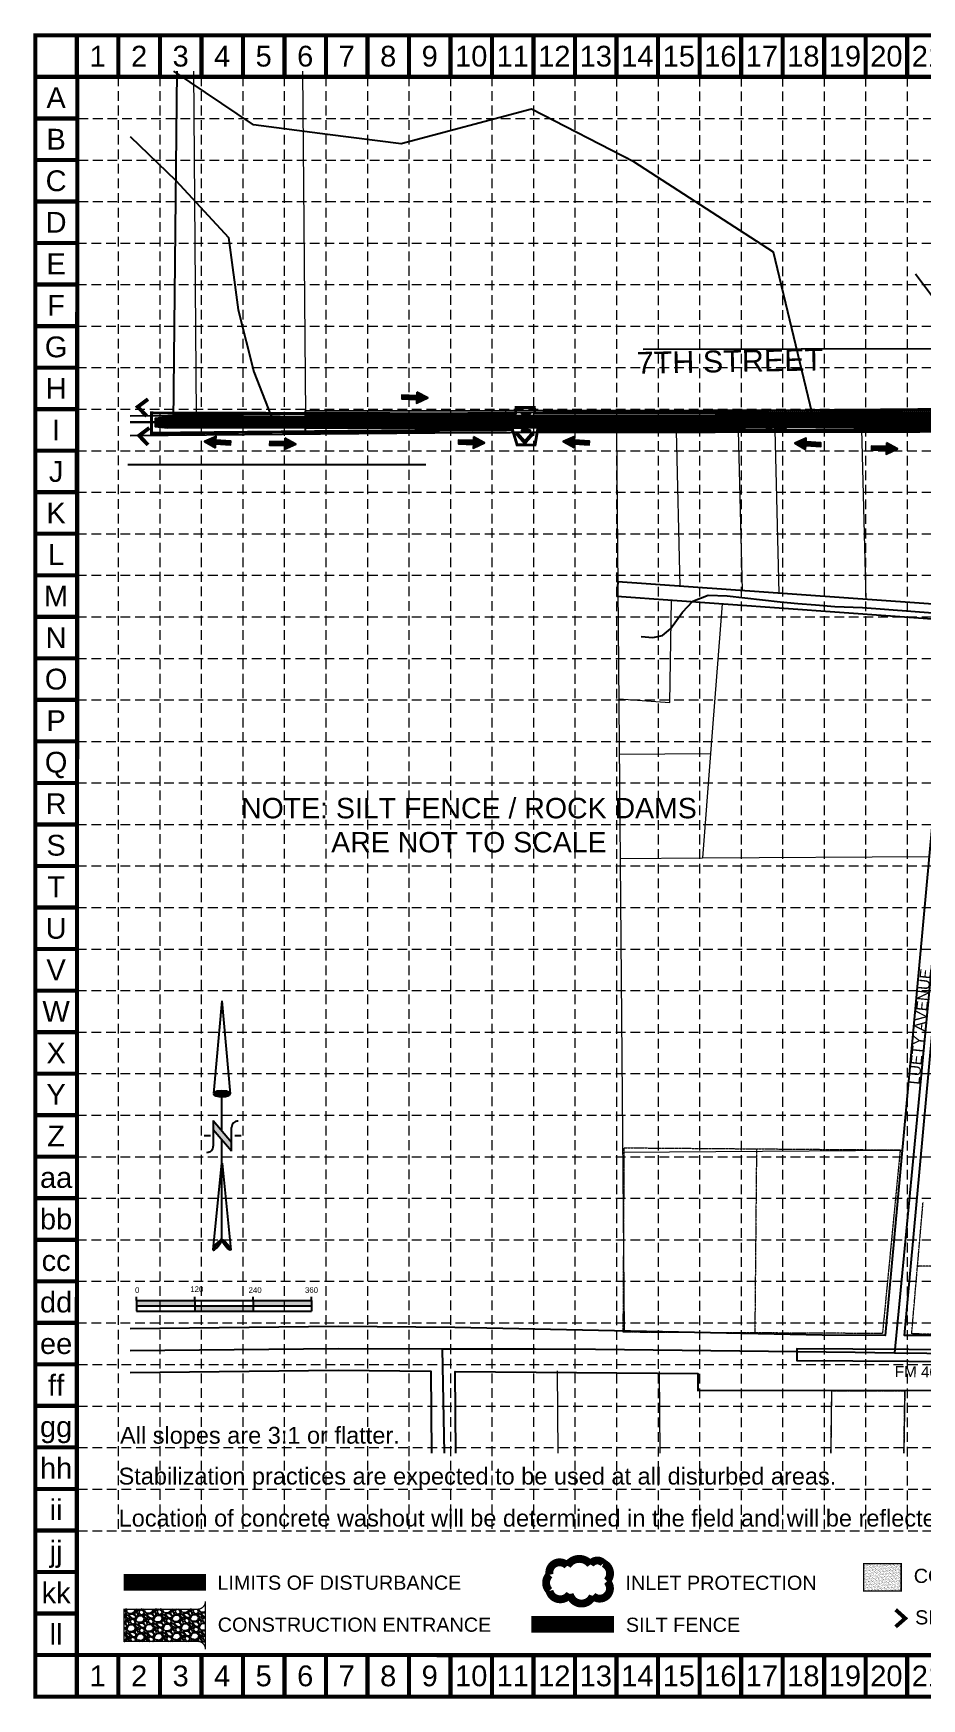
# Model space of a CAD drawing. Extents: x 332488 to 337969, y 579146 to 583084.
# Drawn here: x 332488 to 334318, y 579146 to 582574 of the extents above; entities that cross this region are included whole.
import ezdxf
from ezdxf.enums import TextEntityAlignment as Align

# ---------------------------------------------------------------- set-up
doc = ezdxf.new("R2010")
doc.units = 0
doc.header["$MEASUREMENT"] = 0
for name, pattern in [('CENTER2', [1.125, 0.75, -0.125, 0.125, -0.125]), ('DASHED', [0.75, 0.5, -0.25]), ('HIDDEN', [0.375, 0.25, -0.125]), ('PHANTOM', [2.5, 1.25, -0.25, 0.25, -0.25, 0.25, -0.25])]:
    doc.linetypes.add(name, pattern=pattern)
doc.layers.get('0').update_dxf_attribs({"color": 6})
for name, color, linetype in [('ARROWS', 252, 'Continuous'), ('BASE', 7, 'Continuous'), ('DRAINAGE AREA', 4, 'Continuous'), ('E-PVMT-FM407', 7, 'Continuous'), ('E-WATER', 2, 'DASHED'), ('GRID', 254, 'HIDDEN'), ('LEGEND', 7, 'Continuous'), ('LIMITS OF DISTURBANCE', 1, 'PHANTOM'), ('NARROW', 7, 'Continuous'), ('P-CULVERT', 2, 'Continuous'), ('P-DRIVEWAY TRANSITION', 2, 'Continuous'), ('P-DRIVEWAY TRANSITION-H', 6, 'Continuous'), ('P-PVMT', 2, 'Continuous'), ('P-PVMT-H-7th', 6, 'Continuous'), ('parcel', 8, 'Continuous'), ('ROADS', 5, 'Continuous'), ('row', 1, 'Continuous'), ('SILT FENCE', 200, 'Continuous'), ('STREETNAME', 2, 'Continuous'), ('subdiv', 6, 'PHANTOM')]:
    doc.layers.add(name, color=color, linetype=linetype)
doc.layers.add('QUANTITIES', color=4, linetype='Continuous', plot=False)
doc.styles.add("L200'", font='ARIAL.TTF', dxfattribs={"height": 0.001969})
doc.styles.get("Standard").update_dxf_attribs({"font": 'ARIAL.TTF'})

# ---------------------------------------------------------------- blocks, each defined once
blk = doc.blocks.new('North Arrow')
at = {"layer": 'NARROW'}
for p, q in [((32.43, 3.06), (32.43, 4.63)), ((0, 0), (22.36, 2)), ((0, 0), (22.33, -2.02)), ((28.77, -2.09), (34.02, 2.32)), ((36.18, 2.33), (30.46, 2.33)), ((36.16, 2.32), (31.04, -2.09)), ((39.1, 0.01), (59.96, 2.11)), ((31.2, -0.05), (21.66, -0.05)), ((21.66, -0.05), (21.66, -0.05)), ((28.77, -2.09), (34.95, -2.09)), ((32.43, -4.26), (32.43, -2.8)), ((57.45, -0.05), (33.41, -0.05)), ((59.83, -2.14), (39.04, -0.01)), ((57.69, -0.03), (57.77, -0.01)), ((57.77, -0.05), (57.69, -0.03))]:
    blk.add_line(p, q, dxfattribs=at)
blk.add_lwpolyline([(22.36, -2.03), (22.59, -1.93, 0.091577), (22.87, -1.44, 0.048306), (23.03, -0.75), (23.07, -0.01), (23.01, 0.82, 0.048306), (22.87, 1.42, 0.091577), (22.59, 1.91), (22.36, 2.01), (22.14, 1.91, 0.091577), (21.86, 1.42, 0.048306), (21.72, 0.82), (21.66, -0.01), (21.72, -0.83, 0.048306), (21.86, -1.44, 0.091577), (22.14, -1.93)], format="xyb", close=True, dxfattribs=at)
for points in [[(57.46, -0.03), (57.44, 0.08, -0.066818), (57.67, 0.47, -0.03073), (58.01, 0.84), (58.52, 1.29), (59.07, 1.7, -0.03073), (59.5, 1.95, -0.066818), (59.93, 2.1), (60.04, 2.06)], [(60.04, 2.06), (60.05, 1.95, -0.066818), (59.82, 1.56, -0.03073), (59.43, 1.14), (58.97, 0.74), (58.42, 0.33, -0.03073), (57.99, 0.08, -0.036692), (57.76, -0.02)], [(57.46, -0.04), (57.44, -0.15, 0.066818), (57.67, -0.54, 0.03073), (58.01, -0.9), (58.52, -1.36), (59.07, -1.77, 0.03073), (59.5, -2.02, 0.066818), (59.93, -2.17), (60.04, -2.13)], [(60.04, -2.13), (60.05, -2.01, 0.066818), (59.82, -1.63, 0.03073), (59.43, -1.2), (58.97, -0.8), (58.42, -0.4, 0.03073), (57.99, -0.15, 0.036692), (57.76, -0.05)]]:
    blk.add_lwpolyline(points, format="xyb", dxfattribs=at)
for centre, start, end in [((30.46, 3.86), 178.8769, 270), ((34.95, -3.62), 358.8769, 90)]:
    blk.add_arc(centre, 1.53, start, end, dxfattribs=at)
for points in [[(23.03, -0.76), (21.67, -0.05), (23.07, -0.05), (21.72, 0.82)], [(23.07, -0.05), (21.72, 0.82), (23.02, 0.75), (21.85, 1.42)], [(23.02, 0.75), (21.85, 1.42), (22.87, 1.44), (22.14, 1.91)], [(22.87, 1.44), (22.14, 1.91), (22.59, 1.91), (22.36, 2)], [(31.05, -2.09), (36.15, 2.36), (28.75, -2.06), (34.01, 2.36)], [(57.44, 0.08), (57.7, -0.01), (57.5, 0.21), (57.77, -0.01)], [(57.45, -0.04), (57.69, -0.02), (57.44, 0.08), (57.7, -0.01)], [(57.5, 0.21), (57.77, -0.01), (57.6, 0.39), (57.94, 0.06)], [(57.6, 0.39), (57.94, 0.06), (57.68, 0.5), (58.07, 0.13)], [(57.68, 0.5), (58.07, 0.13), (57.84, 0.66), (58.29, 0.26)], [(57.84, 0.66), (58.29, 0.26), (58.03, 0.86), (58.52, 0.41)], [(58.03, 0.86), (58.52, 0.41), (58.26, 1.07), (58.73, 0.57)], [(58.26, 1.07), (58.73, 0.57), (58.52, 1.3), (59.05, 0.81)], [(58.52, 1.3), (59.05, 0.81), (58.7, 1.42), (59.26, 0.99)], [(59.26, 1), (58.69, 1.42), (59.45, 1.15), (59, 1.65)], [(59.45, 1.15), (59, 1.65), (59.62, 1.34), (59.28, 1.82)], [(59.62, 1.34), (59.28, 1.82), (59.81, 1.55), (59.49, 1.95)], [(59.81, 1.55), (59.49, 1.95), (59.93, 1.73), (59.69, 2.04)], [(59.93, 1.73), (59.69, 2.04), (60.05, 1.94), (59.93, 2.1)], [(60.05, 1.94), (59.93, 2.1), (60.04, 2.06)], [(22.87, -1.44), (21.72, -0.87), (23.03, -0.76), (21.67, -0.05)], [(22.58, -1.93), (21.86, -1.45), (22.87, -1.44), (21.72, -0.87)], [(22.36, -2.01), (22.14, -1.93), (22.58, -1.93), (21.86, -1.45)], [(57.44, -0.14), (57.69, -0.02), (57.45, -0.04), (57.69, -0.02)], [(57.46, -0.19), (57.7, -0.03), (57.44, -0.14), (57.69, -0.02)], [(57.53, -0.33), (57.76, -0.05), (57.46, -0.19), (57.7, -0.03)], [(57.63, -0.48), (57.9, -0.1), (57.53, -0.33), (57.76, -0.05)], [(57.78, -0.66), (58.09, -0.2), (57.63, -0.48), (57.9, -0.1)], [(57.97, -0.87), (58.34, -0.35), (57.78, -0.66), (58.09, -0.2)], [(58.24, -1.11), (58.61, -0.54), (57.97, -0.87), (58.34, -0.35)], [(58.61, -1.43), (58.93, -0.77), (58.24, -1.11), (58.61, -0.54)], [(58.91, -1.64), (59.2, -1), (58.61, -1.43), (58.93, -0.77)], [(59.12, -1.79), (59.57, -1.36), (58.92, -1.65), (59.2, -1.01)], [(59.35, -1.93), (59.81, -1.62), (59.12, -1.79), (59.57, -1.36)], [(59.54, -1.32), (59.41, -1.18), (59.21, -1.01)], [(59.58, -2.05), (59.93, -1.79), (59.35, -1.93), (59.81, -1.62)], [(59.78, -2.13), (60.05, -2.01), (59.58, -2.05), (59.93, -1.79)], [(59.92, -2.17), (60.04, -2.13), (59.78, -2.13), (60.05, -2.01)]]:
    blk.add_solid(points, dxfattribs=at)
blk = doc.blocks.new('arrow')
blk.add_lwpolyline([(-67, -25.4), (-59.3, -25.4), (-59.6, -56.1), (-51.9, -56.2), (-51.6, -25.5), (-44, -25.5), (-55.3, -2.4), (-67, -25.4)], close=True)
at = {"color": 254}
for points in [[(-44, -25.5), (-67, -25.4), (-55.3, -2.4), (-67, -25.4)], [(-59.6, -56.1), (-51.9, -56.2), (-59.3, -25.4), (-51.6, -25.5)]]:
    blk.add_solid(points, dxfattribs=at)
blk = doc.blocks.new('A$C796B4345')
at = {"layer": 'SILT FENCE', "color": 200, "linetype": 'DASHED', "ltscale": 80, "const_width": 8, "flags": 128}
blk.add_lwpolyline([(38.2, 22.7), (20.7, 2.7), (3, 22.3)], dxfattribs=at)

msp = doc.modelspace()

# ---------------------------------------------------------------- hatches: boundary and pattern name
h = msp.add_hatch(color=7)
h.paths.add_polyline_path([(332821.1, 579954.4), (332821.1, 579965.3), (332701.1, 579965.3), (332701.1, 579954.4)])
h.paths.add_polyline_path([(332821.1, 579954.4), (332821.1, 579943.6), (332941.1, 579943.6), (332941.1, 579954.4)])
h.paths.add_polyline_path([(332941.1, 579965.3), (332941.1, 579954.4), (333061.1, 579954.4), (333061.1, 579965.3)])
at = {"layer": 'BASE'}
h = msp.add_hatch(dxfattribs=at)
h.set_pattern_fill('AR-SAND', color=30, scale=2.255011, style=0)
h.set_pattern_definition([(37.5, (336106.8003, 579197.9524), (-0.142051, 4.3450087), [0, -3.4276166, 0, -3.8335186, 0, -3.664393]), (7.5, (336106.8, 579197.9524), (3.990866, 6.36397), [0, -1.849109, 0, -3.089365, 0, -1.183881]), (327.5, (336104.0266, 579197.9524), (7.022424, 0.012761), [0, -1.1275055, 0, -4.05902, 0, -5.299276]), (317.5, (336104.0266, 579197.9524), (6.778848, 1.979168), [0, -0.563753, 0, -2.660913, 0, -3.044265])])
h.paths.add_polyline_path([(334275.8, 579367.1), (334275.8, 579423.5), (334198.6, 579423.5), (334198.6, 579367.1)])
at = {"layer": 'LEGEND'}
h = msp.add_hatch(dxfattribs=at)
h.set_pattern_fill('GRAVEL', color=4, scale=26.338951, angle=-43.9343, style=0)
h.set_pattern_definition([(184.078545, (295859.913, 563331.036), (-316.21447318, -24.51023784), [3.543537, -350.810803]), (141.0354448, (295856.3785, 563330.784), (245.886334455, -200.330386248), [6.080821, -602.001084]), (88.576145, (295851.6505, 563334.6079), (-11.34697668, -391.39221044), [4.287665, -424.479374]), (223.339445, (295839.6844, 563336.9931), (384.463967517, 361.07801401), [5.537448, -548.20728]), (248.899445, (295835.657, 563333.1927), (124.459397562, 318.98586631), [5.429906, -537.561471]), (313.339445, (295833.7022, 563328.1268), (-361.07801401, 384.463967517), [5.537448, -548.20728]), (353.7599448, (295837.5026, 563324.0995), (-429.327455086, 47.896598336), [7.322992, -724.975643]), (28.3210448, (295844.7822, 563323.3035), (534.819639608, 289.364023067), [6.913659, -684.45243]), (77.495345, (295850.8684, 563326.5834), (85.83131078, 392.777907445), [5.556202, -550.064571]), (131.302145, (295852.0714, 563332.0078), (190.36936829, -219.9905144), [6.343262, -310.819716]), (178.4631448, (295847.88465, 563336.7731), (-428.634668046, 10.654108855), [8.203214, -812.118747]), (94.879845, (295858.2796, 563318.7114), (-23.1246495, 241.72956954), [2.799857, -277.18701]), (127.534945, (295858.0414, 563321.5011), (210.029474086, -275.508054175), [5.32671, -527.345593]), (181.065745, (295854.796, 563325.725), (-18.274826, -18.967644), [3.72488, -33.524006]), (159.264345, (295855.6614, 563329.2805), (131.387848, -53.43879435), [2.005922, -198.585548]), (247.867145, (295853.7854, 563329.9907), (35.8568289, 75.1777369), [2.836784, -139.002812]), (347.029545, (295852.7166, 563327.363), (93.4525612, -16.88910117), [4.607446, -148.973711]), (117.630845, (295857.2065, 563326.329), (19.660493, -55.5172554), [3.33164, -79.959444]), (332.455245, (295842.7842, 563340.59), (244.50074627, -125.84546505), [4.667262, -462.060131]), (26.411945, (295846.9224, 563338.4317), (-276.89351994, -135.54486298), [3.915575, -387.641085]), (249.264345, (295860.8615, 563330.1223), (53.43879435, 131.387848), [4.011817, -196.579653]), (299.676245, (295859.441, 563326.3703), (-134.85209276, 239.65101518), [4.667262, -462.060131]), (295.509745, (295831.4538, 563328.83), (-58.28865707, 129.3093333), [4.5008, -220.539301]), (250.840845, (295833.3921, 563324.7681), (106.18504171, 300.01803773), [3.771158, -373.345224]), (22.867145, (295842.7763, 563310.972), (129.30939575, 58.2885196), [4.011817, -196.579653]), (333.419745, (295846.4729, 563312.5309), (-319.678508964, 161.70224997), [4.415225, -437.106056]), (25.509745, (295833.4822, 563319.9266), (-129.3093333, -58.28865707), [2.2504, -222.789701]), (57.375645, (295841.6383, 563312.0684), (54.13170085, 94.1453421), [1.343023, -132.959787]), (122.029545, (295842.3623, 563313.1995), (38.6281392, -73.7920709), [5.429906, -103.168353]), (142.074745, (295839.4825, 563317.8029), (207.951180613, -163.78057055), [5.032057, -498.172887]), (259.755845, (295851.072, 563325.656), (17.5819688, 56.2101116), [3.798656, -91.167774]), (309.2229448, (295850.3963, 563321.9177), (285.900044104, -348.607355566), [6.63199, -656.565855]), (17.011145, (295854.59, 563316.78), (-203.79429863, -59.6741913), [2.711753, -268.464339]), (46.065745, (295857.183, 563317.573), (-0.692818, 37.242458), [1.580337, -24.758614]), (76.322145, (295839.6514, 563318.7374), (-52.0533307, -205.87269759), [3.659112, -362.253286]), (4.078545, (295840.5167, 563322.2928), (316.21447318, 24.51023784), [7.087074, -347.267266]), (316.065745, (295847.586, 563322.797), (37.242458, 0.692818), [6.848127, -19.490824]), (281.370545, (295852.5174, 563318.0454), (-61.752371626, 315.5217228), [4.164557, -412.290814]), (210.120345, (295853.3385, 563313.9625), (-92.06691797, -57.59573556), [3.835004, -187.915455]), (163.7117448, (295850.0213, 563312.0381), (-543.13337922, 157.544979145), [6.244043, -618.16132]), (131.4918448, (295844.0279, 563313.7893), (-228.304576765, 256.540209296), [6.605783, -653.971758])])
edge = h.paths.add_edge_path()
edge.add_line((332842.9, 579247.3), (332842.9, 579346))
edge.add_arc((332826.4, 579346), 16.5, -89.9609, 0, ccw=False)
edge.add_line((332826.4, 579329.6), (332675.5, 579329.6))
edge.add_line((332675.5, 579329.6), (332675.5, 579263.7))
edge.add_line((332675.5, 579263.7), (332826.4, 579263.7))
edge.add_arc((332826.4, 579247.3), 16.5, 0, 90.0391, ccw=False)
at = {"layer": 'P-DRIVEWAY TRANSITION-H'}
h = msp.add_hatch(dxfattribs=at)
h.set_pattern_fill('NET', color=253, scale=15, angle=45, style=0)
h.paths.add_polyline_path([(332783.1, 581783.9), (332785.1, 581786), (332806, 581786), (332808, 581784)])
h.paths.add_polyline_path([(332836.7, 581784), (332838.7, 581786), (332865.1, 581786.1), (332866.9, 581784.3)])
h.paths.add_polyline_path([(332887.6, 581784.1), (332889.6, 581786.1), (332913.4, 581786.2), (332915.4, 581784.2)])
h = msp.add_hatch(dxfattribs=at)
h.set_pattern_fill('NET', color=253, scale=15, angle=45, style=0)
h.set_pattern_definition([(45.09307, (333744.6353, 581923.8885), (-1.327977, 1.32367), []), (135.09307, (333744.6353, 581923.8885), (-1.32367, -1.327977), [])])
h.paths.add_polyline_path([(333792.1, 581763.6), (333794.1, 581761.6), (333805.6, 581761.6), (333807.6, 581763.6)])
h.paths.add_polyline_path([(333922.5, 581763.8), (333924.5, 581761.8), (333936.2, 581761.8), (333938.2, 581763.8)])
h.paths.add_polyline_path([(334013.6, 581763.9), (334015.6, 581762), (334039.6, 581762), (334041.6, 581764)])
h.paths.add_polyline_path([(334091.5, 581786.1), (334093.5, 581788.1), (334108.8, 581788.1), (334110.8, 581786.1)])
h.paths.add_polyline_path([(334208.7, 581764.3), (334210.7, 581762.3), (334251.3, 581762.3), (334253.3, 581764.3)])
h.paths.add_polyline_path([(334278.7, 581786.4), (334280.7, 581788.4), (334296.7, 581788.4), (334298.7, 581786.4)])
h.paths.add_polyline_path([(334701.4, 581765.1), (334703.4, 581763.1), (334720.2, 581763.1), (334722.2, 581765.1)])
h = msp.add_hatch(dxfattribs=at)
h.set_pattern_fill('NET', color=253, scale=15, angle=45, style=0)
h.paths.add_polyline_path([(333995.5, 581763.9), (333997.5, 581761.9), (334009.2, 581761.9), (334011.2, 581763.9)])
at = {"layer": 'P-PVMT-H-7th'}
h = msp.add_hatch(dxfattribs=at)
h.set_pattern_fill('ANSI31', color=253, scale=20, style=0)
edge = h.paths.add_edge_path()
edge.add_line((335825.9, 581825.7), (335834.5, 581805.5))
edge.add_arc((336066.3, 581264), 589, 83.8628, 113.1695, ccw=False)
edge.add_line((336129.2, 581849.6), (336610.6, 581796))
edge.add_line((336610.6, 581796), (337388.9, 581716))
edge.add_arc((337385.3, 581681.2), 35, -7.6244, 84.1281, ccw=False)
edge.add_line((337420, 581676.5), (337421, 581676.4))
edge.add_line((337421, 581676.4), (337433.2, 581767.6))
edge.add_line((337433.2, 581767.6), (337432.2, 581767.7))
edge.add_arc((337397.5, 581772.4), 35, 264.1281, 352.3756, ccw=False)
edge.add_line((337393.9, 581737.6), (336612.9, 581817.9))
edge.add_line((336612.9, 581817.9), (336131.6, 581871.5))
edge.add_arc((336066.3, 581264), 611, 83.8589, 113.1695)
edge = h.paths.add_edge_path()
edge.add_line((334950.5, 581734.4), (334951.9, 581756.4))
edge.add_arc((335064.2, 583550.5), 1797.6, 264.1889, 266.4182, ccw=False)
edge.add_arc((334909.7, 582096.8), 335.8, 255.934, 265.29, ccw=False)
edge.add_line((334828.1, 581771), (334779.5, 581782.2))
edge.add_arc((334736.6, 581596.1), 191, 77.025, 90.0931)
edge.add_line((334736.3, 581787.1), (332764.6, 581783.9))
edge.add_line((332764.6, 581783.9), (332764.6, 581761.9))
edge.add_line((332764.6, 581761.9), (334736.4, 581765.1))
edge.add_arc((334736.6, 581596.1), 169, 77.025, 90.0931, ccw=False)
edge.add_line((334774.6, 581760.8), (334823, 581749.6))
edge.add_arc((334920.5, 582162.1), 423.8, 256.7003, 264.5041)
edge.add_arc((335064.2, 583550.5), 1819.6, 264.1889, 266.4182)
h = msp.add_hatch(dxfattribs=at)
h.set_pattern_fill('ANSI31', color=9, scale=20, style=0)
h.paths.add_polyline_path([(332764.6, 581783.9), (332739.6, 581781.4), (332739.6, 581764.4), (332764.6, 581761.9)])

# ---------------------------------------------------------------- linework, layer by layer
at = {"color": 7}
for p, q in [((332701.1, 579965.3), (332701.1, 579972.5)), ((332701.1, 579965.3), (332821.1, 579965.3)), ((332701.1, 579965.3), (332701.1, 579943.6)), ((332701.1, 579954.4), (333061.1, 579954.4)), ((332701.1, 579943.6), (332821.1, 579943.6)), ((332821.1, 579965.3), (332821.1, 579972.5)), ((332821.1, 579965.3), (333061.1, 579965.3)), ((332821.1, 579965.3), (332821.1, 579943.6)), ((332821.1, 579943.6), (333061.1, 579943.6)), ((332941.1, 579965.3), (332941.1, 579972.5)), ((332941.1, 579965.3), (332941.1, 579943.6)), ((333061.1, 579965.3), (333061.1, 579972.5)), ((333061.1, 579965.3), (333061.1, 579943.6))]:
    msp.add_line(p, q, dxfattribs=at)
at = {"layer": 'BASE', "const_width": 8.55}
for points in [[(332492.7, 579149.8), (337964.7, 579149.8), (337964.7, 582569.8), (332492.7, 582569.8)], [(332578, 579235.3), (337879.4, 579235.1), (337879.3, 582484.3), (332579.1, 582484.4)]]:
    msp.add_lwpolyline(points, close=True, dxfattribs=at)
for points in [[(332578.2, 582484.3), (332578.2, 582569.8)], [(332663.7, 582484.3), (332663.7, 582569.8)], [(332749.2, 582484.3), (332749.2, 582569.8)], [(332834.7, 582484.3), (332834.7, 582569.8)], [(332920.2, 582484.3), (332920.2, 582569.8)], [(333005.7, 582484.3), (333005.7, 582569.8)], [(333091.2, 582484.3), (333091.2, 582569.8)], [(333176.7, 582484.3), (333176.7, 582569.8)], [(333262.2, 582484.3), (333262.2, 582569.8)], [(333347.7, 582484.3), (333347.7, 582569.8)], [(333433.2, 582484.3), (333433.2, 582569.8)], [(333518.7, 582484.3), (333518.7, 582569.8)], [(333604.2, 582484.3), (333604.2, 582569.8)], [(333689.7, 582484.3), (333689.7, 582569.8)], [(333775.2, 582484.3), (333775.2, 582569.8)], [(333860.7, 582484.3), (333860.7, 582569.8)], [(333946.2, 582484.3), (333946.2, 582569.8)], [(334031.7, 582484.3), (334031.7, 582569.8)], [(334117.2, 582484.3), (334117.2, 582569.8)], [(334202.7, 582484.3), (334202.7, 582569.8)], [(334288.2, 582484.3), (334288.2, 582569.8)], [(332578.2, 582484.3), (332492.7, 582484.3)], [(332578.2, 582398.8), (332492.7, 582398.8)], [(332578.2, 582313.3), (332492.7, 582313.3)], [(332578.2, 582227.8), (332492.7, 582227.8)], [(332578.2, 582142.3), (332492.7, 582142.3)], [(332578.2, 582056.8), (332492.7, 582056.8)], [(332578.2, 581971.3), (332492.7, 581971.3)], [(332578.2, 581885.8), (332492.7, 581885.8)], [(332578.2, 581800.3), (332492.7, 581800.3)], [(332578.2, 581714.8), (332492.7, 581714.8)], [(332578.2, 581629.3), (332578.2, 581714.8)], [(332578.2, 581629.3), (332492.7, 581629.3)], [(332578.2, 581543.8), (332492.7, 581543.8)], [(332578.2, 581458.3), (332492.7, 581458.3)], [(332578.2, 581372.8), (332492.7, 581372.8)], [(332578.2, 581287.3), (332492.7, 581287.3)], [(332578.2, 581201.8), (332492.7, 581201.8)], [(332578.2, 581116.3), (332492.7, 581116.3)], [(332578.2, 581030.8), (332492.7, 581030.8)], [(332578.2, 580945.3), (332492.7, 580945.3)], [(332578.2, 580859.8), (332492.7, 580859.8)], [(332578.2, 580774.3), (332492.7, 580774.3)], [(332578.2, 580688.8), (332492.7, 580688.8)], [(332578.2, 580603.3), (332492.7, 580603.3)], [(332578.2, 580517.8), (332492.7, 580517.8)], [(332578.2, 580432.3), (332492.7, 580432.3)], [(332578.2, 580346.8), (332492.7, 580346.8)], [(332578.2, 580261.3), (332492.7, 580261.3)], [(332578.2, 580175.8), (332492.7, 580175.8)], [(332578.2, 580090.3), (332492.7, 580090.3)], [(332578.2, 580004.8), (332492.7, 580004.8)], [(332578.2, 579919.3), (332492.7, 579919.3)], [(332578.2, 579833.8), (332492.7, 579833.8)], [(332578.2, 579748.3), (332492.7, 579748.3)], [(332578.2, 579662.8), (332492.7, 579662.8)], [(332578.2, 579577.3), (332492.7, 579577.3)], [(332578.2, 579491.8), (332492.7, 579491.8)], [(332578.2, 579406.3), (332492.7, 579406.3)], [(332578.2, 579320.8), (332492.7, 579320.8)], [(332578.2, 579235.3), (332492.7, 579235.3)], [(332578.2, 579149.8), (332578.2, 579235.3)], [(332663.7, 579149.8), (332663.7, 579235.3)], [(332749.2, 579149.8), (332749.2, 579235.3)], [(332834.7, 579149.8), (332834.7, 579235.3)], [(332920.2, 579149.8), (332920.2, 579235.3)], [(333005.7, 579149.8), (333005.7, 579235.3)], [(333091.2, 579149.8), (333091.2, 579235.3)], [(333176.7, 579149.8), (333176.7, 579235.3)], [(333262.2, 579149.8), (333262.2, 579235.3)], [(333347.7, 579149.8), (333347.7, 579235.3)], [(333433.2, 579149.8), (333433.2, 579235.3)], [(333518.7, 579149.8), (333518.7, 579235.3)], [(333604.2, 579149.8), (333604.2, 579235.3)], [(333689.7, 579149.8), (333689.7, 579235.3)], [(333775.2, 579149.8), (333775.2, 579235.3)], [(333860.7, 579149.8), (333860.7, 579235.3)], [(333946.2, 579149.8), (333946.2, 579235.3)], [(334031.7, 579149.8), (334031.7, 579235.3)], [(334117.2, 579149.8), (334117.2, 579235.3)], [(334202.7, 579149.8), (334202.7, 579235.3)], [(334288.2, 579149.8), (334288.2, 579235.3)]]:
    msp.add_lwpolyline(points, dxfattribs=at)
at = {"layer": 'BASE', "color": 30, "const_width": 2.82}
msp.add_lwpolyline([(334198.6, 579367.1), (334275.8, 579367.1), (334275.8, 579423.5), (334198.6, 579423.5)], close=True, dxfattribs=at)
at = {"layer": 'DEFPOINTS', "color": 4}
msp.add_line((333744.6, 581923.9), (335209.8, 581926.3), dxfattribs=at)
at = {"layer": 'DRAINAGE AREA', "flags": 128}
msp.add_lwpolyline([(332688, 582361.7), (332781.8, 582271.3), (332890.6, 582153.5), (332910.7, 582004.9), (332942.7, 581876.9), (332983.1, 581773.3), (334096.6, 581775.1), (334013.2, 582123.8), (333725.5, 582309.8), (333514.3, 582417.8), (333246.4, 582346.5), (333094.5, 582365.8), (332942.1, 582385.3), (332777.9, 582496.1)], dxfattribs=at)
at = {"layer": 'E-PVMT-FM407', "flags": 128}
msp.add_lwpolyline([(335446.2, 579857.4), (334061.3, 579865.8), (334061.2, 579841.8), (335446.1, 579833.4)], close=True, dxfattribs=at)
at = {"layer": 'E-WATER', "color": 120, "ltscale": 0.5}
msp.add_line((333697.9, 581794.1), (334426.1, 581797.1), dxfattribs=at)
at = {"layer": 'GRID', "color": 252, "linetype": 'HIDDEN', "lineweight": 0, "ltscale": 80}
for p, q in [((332663.4, 582485.1), (332663.4, 579491.4)), ((332748.9, 582485.1), (332748.9, 579491.4)), ((332834.4, 582485.1), (332834.4, 579491.4)), ((332919.9, 582485.1), (332919.9, 579491.4)), ((333005.4, 582485.1), (333005.4, 579491.4)), ((333090.9, 582485.1), (333090.9, 579491.4)), ((333176.4, 582485.1), (333176.4, 579491.4)), ((333261.9, 582485.1), (333261.9, 579491.4)), ((333347.4, 582485.1), (333347.4, 579491.4)), ((333432.9, 582485.1), (333432.9, 579491.4)), ((333518.4, 582485.1), (333518.4, 579491.4)), ((333603.9, 582485.1), (333603.9, 579491.4)), ((333689.7, 582484.3), (333689.7, 579491.4)), ((333775.2, 582484.3), (333775.2, 579491.4)), ((333860.7, 582484.3), (333860.7, 579491.4)), ((333946.2, 582484.3), (333946.2, 579491.4)), ((334031.7, 582484.3), (334031.7, 579491.4)), ((334117.2, 582484.3), (334117.2, 579491.4)), ((334202.7, 582484.3), (334202.7, 579491.4)), ((334288.2, 582484.3), (334288.2, 579491.4)), ((332581.3, 582398.5), (337882.3, 582398.5)), ((332581.3, 582313), (337882.3, 582313)), ((332581.3, 582227.5), (337882.3, 582227.5)), ((332578.2, 582142.3), (337879.2, 582142.3)), ((332578.2, 582056.8), (337879.2, 582056.8)), ((332578.2, 581971.3), (337879.2, 581971.3)), ((332578.2, 581885.8), (337879.2, 581885.8)), ((332578.2, 581800.3), (337879.2, 581800.3)), ((332578.2, 581714.8), (337879.2, 581714.8)), ((332578.2, 581629.3), (337879.2, 581629.3)), ((332578.2, 581543.8), (337879.2, 581543.8)), ((332578.2, 581458.3), (337879.2, 581458.3)), ((332578.2, 581372.8), (337879.2, 581372.8)), ((332578.2, 581287.3), (337879.2, 581287.3)), ((332578.2, 581201.8), (337879.2, 581201.8)), ((332578.2, 581116.3), (337879.2, 581116.3)), ((332578.2, 581030.8), (337879.2, 581030.8)), ((332578.2, 580945.3), (337879.2, 580945.3)), ((332578.2, 580859.8), (337879.2, 580859.8)), ((332578.2, 580774.3), (337879.2, 580774.3)), ((332578.2, 580688.8), (337879.2, 580688.8)), ((332578.2, 580603.3), (337879.2, 580603.3)), ((332578.2, 580517.8), (337879.2, 580517.8)), ((332578.2, 580432.3), (337879.2, 580432.3)), ((332578.2, 580346.8), (337879.2, 580346.8)), ((332578.2, 580261.3), (337879.2, 580261.3)), ((332578.2, 580175.8), (337879.2, 580175.8)), ((332578.2, 580090.3), (337879.2, 580090.3)), ((332578.2, 580004.8), (337879.2, 580004.8)), ((332578.2, 579919.3), (337879.2, 579919.3)), ((332580.1, 579833.4), (337881.1, 579833.4)), ((332580.1, 579747.9), (337881.1, 579747.9)), ((332580.1, 579662.4), (337881.1, 579662.4)), ((332580.1, 579576.9), (337881.1, 579576.9)), ((332580.1, 579491.4), (337881.1, 579491.4))]:
    msp.add_line(p, q, dxfattribs=at)
at = {"layer": 'LEGEND', "color": 170, "ltscale": 100, "const_width": 16.2}
msp.add_lwpolyline([(333588.3, 579419.2, 0.520567), (333588.3, 579419.2, 0.765195), (333551.6, 579400.7, 0.417879), (333551.4, 579367.5, 0.6649), (333593.3, 579361.1, 0.744833), (333640.6, 579357.1, 0.975642), (333670, 579387.5, 0.520567), (333662.7, 579424.2, 0.520567), (333635.8, 579421.7, 0.540264), (333588.3, 579419.2)], format="xyb", close=True, dxfattribs=at)
at = {"layer": 'LEGEND', "color": 1, "linetype": 'HIDDEN', "ltscale": 180, "const_width": 33.9}
msp.add_lwpolyline([(332674.3, 579385), (332844.2, 579385)], dxfattribs=at)
at = {"layer": 'LEGEND', "color": 4, "const_width": 2.63}
msp.add_lwpolyline([(332842.9, 579247.3), (332842.9, 579346, -0.414014), (332826.4, 579329.6), (332675.5, 579329.6), (332675.5, 579263.7), (332826.4, 579263.7, -0.414413)], format="xyb", close=True, dxfattribs=at)
at = {"layer": 'LEGEND', "color": 200, "const_width": 33.9}
msp.add_lwpolyline([(333514.4, 579298.5), (333684.3, 579298.5)], dxfattribs=at)
at = {"layer": 'LIMITS OF DISTURBANCE', "color": 1, "linetype": 'DASHED', "ltscale": 80, "const_width": 6, "flags": 128}
msp.add_lwpolyline([(332731.8, 581792.6), (332731.8, 581750.7), (333475.3, 581758.1), (333484.9, 581726.7), (333521.8, 581726.5), (333527, 581757.3), (334420.6, 581756.4), (334734.8, 581759.8), (334776.3, 581755.1), (334789.2, 581749.3), (334789.9, 581738.6), (334765.7, 581504.8), (334748.7, 581349.7), (334739.2, 581344.7), (334730.4, 581331.1), (334729.2, 581299.3), (334737, 581294.3), (334739.6, 581281.3), (334592, 579887.4), (334580.5, 579874.7), (334551.6, 579866), (334552.8, 579854.5), (334667.3, 579852.9), (334667.3, 579865.2), (334651.9, 579870.7), (334634.8, 579879), (334629.3, 579894.5), (334629.3, 579913.1), (334672.5, 580272.4), (334686.3, 580278.8), (334689.3, 580305.9), (334673.5, 580320.2), (334703.6, 580605.5), (334722.3, 580616.4), (334725.3, 580646.9), (334712, 580659.8), (334780.5, 581291.7), (334792.9, 581297.9), (334796.8, 581327.7), (334783.6, 581339.8), (334825.6, 581733), (334830.6, 581738.7), (334837.9, 581739.9), (334882.5, 581733.4), (334924, 581729.5), (334955.8, 581726.8), (334957.4, 581761), (334922.8, 581763.7), (334865.2, 581769.8), (334809, 581781.8), (334748.7, 581792.9), (334716.4, 581792.9), (333521.2, 581792.3), (333520.3, 581803.8), (333482.8, 581803.5), (333481.3, 581790.4), (332737.8, 581792.4)], close=True, dxfattribs=at)
at = {"layer": 'P-CULVERT', "color": 5}
for p, q in [((333499.6, 581791.1), (333499.7, 581757.1)), ((333501.1, 581791.1), (333501.2, 581757.1)), ((333502.3, 581791.1), (333502.4, 581757.1)), ((333503.8, 581791.1), (333503.9, 581757.1)), ((333505, 581791.1), (333505.1, 581757.1)), ((333506.5, 581791.1), (333506.6, 581757.1)), ((333506.5, 581791.1), (333506.6, 581757.1)), ((333506.5, 581791.1), (333506.6, 581757.1))]:
    msp.add_line(p, q, dxfattribs=at)
at = {"layer": 'P-CULVERT', "color": 0, "flags": 128}
for points in [[(334305.6, 582079.1), (334381.7, 581977.2), (334456, 581978.9), (334530.3, 582070.5), (334504.3, 582115.4), (334450.8, 582125.7)], [(332683.1, 581686.1), (333296.9, 581686.1)]]:
    msp.add_lwpolyline(points, dxfattribs=at)
at = {"layer": 'P-CULVERT', "color": 5, "flags": 128}
for points in [[(333512.1, 581792.1), (333494.1, 581792.1), (333494.1, 581791.1), (333512.1, 581791.1)], [(333512.1, 581757.1), (333494.1, 581757.1), (333494.1, 581756.1), (333512.1, 581756.1)]]:
    msp.add_lwpolyline(points, close=True, dxfattribs=at)
at = {"layer": 'P-DRIVEWAY TRANSITION', "color": 7, "flags": 128}
for points in [[(332783.1, 581783.9), (332785.1, 581786), (332806, 581786), (332808, 581784)], [(332836.7, 581784), (332838.7, 581786), (332865.1, 581786.1), (332866.9, 581784.3)], [(332887.6, 581784.1), (332889.6, 581786.1), (332913.4, 581786.2), (332915.4, 581784.2)], [(333792.1, 581763.6), (333794.1, 581761.6), (333805.6, 581761.6), (333807.6, 581763.6)], [(333922.5, 581763.8), (333924.5, 581761.8), (333936.2, 581761.8), (333938.2, 581763.8)], [(333995.5, 581763.9), (333997.5, 581761.9), (334009.2, 581761.9), (334011.2, 581763.9)], [(334013.6, 581763.9), (334015.6, 581762), (334039.6, 581762), (334041.6, 581764)], [(334091.5, 581786.1), (334093.5, 581788.1), (334108.8, 581788.1), (334110.8, 581786.1)], [(334208.7, 581764.3), (334210.7, 581762.3), (334251.3, 581762.3), (334253.3, 581764.3)], [(334278.7, 581786.4), (334280.7, 581788.4), (334296.7, 581788.4), (334298.7, 581786.4)]]:
    msp.add_lwpolyline(points, close=True, dxfattribs=at)
at = {"layer": 'P-PVMT', "color": 7, "linetype": 'CENTER2', "flags": 128}
msp.add_lwpolyline([(337447.1, 581721), (336611.7, 581807), (336130.4, 581860.5, 0.140125), (335805.4, 581804.3), (335750.5, 581777.8, -0.116053), (335560.5, 581735.6), (335041.7, 581742, -0.022255), (334881, 581751.2, -0.038248), (334825.6, 581760.3), (334777.1, 581771.5, 0.057082), (334736.3, 581776.1), (332688, 581772.8)], format="xyb", dxfattribs=at)
at = {"layer": 'P-PVMT', "color": 7, "flags": 128}
msp.add_lwpolyline([(332764.6, 581783.9), (332739.6, 581781.4), (332739.6, 581764.4), (332764.6, 581761.9)], close=True, dxfattribs=at)
msp.add_lwpolyline([(334951.9, 581756.4, -0.009728), (334882.2, 581762.1, -0.040846), (334828.1, 581771), (334779.5, 581782.2, 0.057082), (334736.3, 581787.1), (332764.6, 581783.9), (332764.6, 581761.9), (334736.4, 581765.1, -0.057082), (334774.6, 581760.8), (334823, 581749.6, 0.034064), (334879.9, 581740.2, 0.009728), (334950.5, 581734.4)], format="xyb", close=True, dxfattribs=at)
at = {"layer": 'parcel', "lineweight": 0}
for p, q in [((332818.1, 582496.1), (332823.8, 581787.3)), ((333043.1, 582496.1), (333048.8, 581789.3)), ((333940.4, 581757.1), (333948.6, 581426.8)), ((334015.4, 581757.8), (334023.7, 581421.5)), ((334194.1, 581759.3), (334202.8, 581408.7)), ((333689.7, 581754.9), (333705.5, 579902.7)), ((333812.4, 581756), (333820.3, 581435.9)), ((333799.7, 581196.7), (333802.6, 581407.1)), ((333907.1, 581399.6), (333883.3, 581091.4)), ((333694.4, 581204.2), (333799.7, 581196.7)), ((333695.3, 581090.2), (333883.3, 581091.4)), ((333883.3, 581091.4), (333866.8, 580876.4)), ((333697.2, 580875.3), (333866.8, 580876.4)), ((333866.8, 580876.4), (334333.1, 580879.4)), ((333702.4, 580270.8), (334277.6, 580274.6)), ((333567.4, 579820.3), (333568.7, 579650.7)), ((333777.3, 579819.3), (333778.6, 579650.7)), ((334131.5, 579650.7), (334133.3, 579779.5)), ((334283.3, 579780), (334281.5, 579650.7))]:
    msp.add_line(p, q, dxfattribs=at)
at = {"layer": 'QUANTITIES', "flags": 128}
msp.add_lwpolyline([(334473.2, 581763.2), (334736.4, 581763.6, -0.057082), (334774.2, 581759.3), (334822.7, 581748.2, 0.034059), (334879.8, 581738.7, 0.009727), (334950.4, 581732.9), (334952, 581757.9, -0.00973), (334882.3, 581763.6, -0.040868), (334828.5, 581772.5), (334779.9, 581783.7, 0.057082), (334736.3, 581788.6), (333048.7, 581785.9), (333048.8, 581760.9), (334408.4, 581763.1)], format="xyb", close=True, dxfattribs=at)
at = {"layer": 'ROADS', "color": 7}
for p, q in [((332784.2, 582496.1), (332776.5, 581775.1)), ((332688, 581774.3), (332776.5, 581775.1)), ((332776.5, 581775.1), (332786.3, 581775.1)), ((332786.3, 581775.1), (333042.9, 581777.2)), ((333042.9, 581777.2), (333052.5, 581777.1)), ((333052.5, 581777.1), (333878.1, 581784.6)), ((333878.1, 581784.6), (333937.1, 581784.4)), ((333937.1, 581784.4), (334004.2, 581784.9)), ((334004.2, 581784.9), (334446.4, 581783.6)), ((333846.9, 581405), (333878.3, 581417.2)), ((333878.3, 581417.2), (333917.5, 581416.2)), ((333917.5, 581416.2), (334026.5, 581403.4)), ((333801.1, 581347.8), (333825.7, 581382.2)), ((333825.7, 581382.2), (333846.9, 581405)), ((334026.5, 581403.4), (334063.2, 581399.9)), ((334063.2, 581399.9), (334099.3, 581397.3)), ((334099.3, 581397.3), (334139.1, 581393.8)), ((334139.1, 581393.8), (334196.3, 581391.9)), ((334196.3, 581391.9), (334407.4, 581376.1)), ((333784.2, 581334), (333801.1, 581347.8)), ((334407.4, 581376.1), (334261.9, 579857.8)), ((333740.4, 581332.6), (333764.1, 581330)), ((333764.1, 581330), (333784.2, 581334)), ((332688, 579862.2), (333116.6, 579866.6)), ((333116.6, 579866.6), (333330.8, 579865.6)), ((333330.8, 579865.6), (333522.6, 579865.5)), ((333330.8, 579865.6), (333334.9, 579650.7)), ((333522.6, 579865.5), (333646, 579864.9)), ((333646, 579864.9), (334180.9, 579859)), ((334180.9, 579859), (334261.9, 579857.8)), ((334261.9, 579857.8), (334602.3, 579852.9))]:
    msp.add_line(p, q, dxfattribs=at)
at = {"layer": 'row', "color": 253, "flags": 128}
for points in [[(336043.5, 582496.1), (336041.4, 581886.7, 0.109736), (335790, 581819.6), (335725.3, 581786, -0.12826), (335577.7, 581752.3), (335065, 581768.1, -0.016883), (335058.3, 581768.6), (334707.4, 581803.2, 0.026774), (334696.7, 581803.7), (332688, 581786.1)], [(333358.7, 579650.7), (333357.4, 579819.4), (333857.4, 579814.8), (333857.4, 579779.8), (335332.4, 579781.9), (335332.4, 579811.9), (335594.5, 579811.5, -0.027818), (335956.4, 579790.9), (337189.2, 579651.4), (337189.4, 579650.7)]]:
    msp.add_lwpolyline(points, format="xyb", dxfattribs=at)
for points in [[(334949.3, 581714.7), (334775.2, 581716.9), (334778.6, 581748.2), (334772, 581749.8, 0.057082), (334736.4, 581753.8), (333048.8, 581751.1), (333048.7, 581796.7), (334702, 581799.4), (334779.2, 581784.4), (334953.1, 581776.6)], [(334779.9, 581755.8), (334593.1, 579892.9), (334282.8, 579893.4), (334454.3, 581761.5), (334454.3, 581761.5), (334697, 581763.7, -0.026774), (334703.4, 581763.4)]]:
    msp.add_lwpolyline(points, format="xyb", close=True, dxfattribs=at)
for points in [[(332688, 581746.1), (334414.1, 581761.2), (334380.6, 581396.1), (333692.3, 581445), (333690.2, 581415.1), (334377.8, 581366.2), (334242.6, 579893.4), (334113.2, 579893.6), (333356.7, 579909.4), (333116.5, 579911.6), (332688, 579907.2)], [(332688, 579817.2), (333116.6, 579821.6), (333307.4, 579819.8), (333308.7, 579650.7)]]:
    msp.add_lwpolyline(points, dxfattribs=at)
at = {"layer": 'SILT FENCE', "color": 200, "linetype": 'DASHED', "ltscale": 80, "const_width": 8, "flags": 128}
for points in [[(333518.3, 581751.9), (333500.7, 581731.9), (333483.1, 581751.5)], [(334264.5, 579328.7), (334284.3, 579310.9), (334264.4, 579293.5)]]:
    msp.add_lwpolyline(points, dxfattribs=at)
at = {"layer": 'subdiv', "color": 253, "lineweight": 0}
for p, q in [((333703.4, 579899.9), (333705.6, 580279.6)), ((333705.6, 580279.6), (333977.9, 580277.5)), ((333977.9, 580277.5), (333974.4, 579898.6)), ((333977.9, 580277.5), (334273.8, 580275.2)), ((334273.8, 580275.2), (334237.3, 579897.3)), ((334309.5, 580036), (334321, 580168)), ((334297.5, 579896.5), (334309.5, 580036)), ((334309.5, 580036), (334311.6, 580036)), ((334451.9, 580034), (334309.5, 580036)), ((333974.4, 579898.6), (333703.4, 579899.9)), ((334237.3, 579897.3), (333974.4, 579898.6)), ((334437.6, 579894.7), (334297.5, 579896.5)), ((334131.2, 579650.7), (334133, 579779)), ((334133, 579779), (334282.8, 579779)), ((334282.8, 579779), (334280.8, 579650.7))]:
    msp.add_line(p, q, dxfattribs=at)

# ---------------------------------------------------------------- block references
at = {"layer": 'ARROWS', "color": 200, "linetype": 'DASHED', "ltscale": 80}
for p, rotation in [((333302.1, 581768), 268.6480149338042), ((332841.6, 581789.2), 86.96391009582557), ((333030.2, 581673.1), 268.6480149338042), ((333419, 581675.6), 268.6480149338042), ((333580.5, 581789.3), 86.96391009582821), ((334057.3, 581785.8), 86.96391009582821), ((334269.5, 581663.2), 268.6480149338042)]:
    msp.add_blockref('arrow', p, dxfattribs=dict(at, rotation=rotation))
at = {"layer": 'BASE', "xscale": 8.550000000046566, "yscale": 8.550000000046566, "zscale": 8.550000000013824, "rotation": 270}
msp.add_blockref('North Arrow', (332877, 580582.1), dxfattribs=at)
at = {"layer": 'SILT FENCE', "color": 200, "linetype": 'DASHED', "ltscale": 80, "rotation": 264.952095377389}
for p in [(332702.8, 581825.9), (332705.5, 581766.7)]:
    msp.add_blockref('A$C796B4345', p, dxfattribs=at)

# ---------------------------------------------------------------- texts
at = {"color": 7}
for s, height, p in [('0', 11.5, (332698, 579981)), ('120', 11.52, (332811.7, 579982.8)), ('240', 11.52, (332931.8, 579981)), ('360', 11.52, (333048, 579981))]:
    msp.add_text(s, height=height, dxfattribs=at).set_placement(p)
at = {"layer": 'BASE'}
for s, height, p in [('1', 42.8, (332620.9, 582527)), ('2', 42.8, (332706.4, 582527)), ('3', 42.8, (332791.9, 582527)), ('4', 42.8, (332877.4, 582527)), ('5', 42.8, (332962.9, 582527)), ('6', 42.8, (333048.4, 582527)), ('7', 42.8, (333133.9, 582527)), ('8', 42.8, (333219.4, 582527)), ('9', 42.8, (333304.9, 582527)), ('10', 42.75, (333390.4, 582527)), ('11', 42.75, (333475.9, 582527)), ('12', 42.75, (333561.4, 582527)), ('13', 42.75, (333646.9, 582527)), ('14', 42.75, (333732.4, 582527)), ('15', 42.75, (333817.9, 582527)), ('16', 42.75, (333903.4, 582527)), ('17', 42.75, (333988.9, 582527)), ('18', 42.75, (334074.4, 582527)), ('19', 42.75, (334159.9, 582527)), ('20', 42.75, (334245.4, 582527)), ('21', 42.75, (334330.9, 582527)), ('A', 42.8, (332535.4, 582441.5)), ('B', 42.8, (332535.4, 582356)), ('C', 42.8, (332535.4, 582270.5)), ('D', 42.8, (332535.4, 582185)), ('E', 42.8, (332535.4, 582099.5)), ('F', 42.8, (332535.4, 582014)), ('G', 42.8, (332535.4, 581928.5)), ('H', 42.8, (332535.4, 581843)), ('I', 42.8, (332535.4, 581757.5)), ('J', 42.8, (332535.4, 581672)), ('K', 42.8, (332535.4, 581586.5)), ('L', 42.8, (332535.4, 581501)), ('M', 42.8, (332535.4, 581415.5)), ('N', 42.8, (332535.4, 581330)), ('O', 42.8, (332535.4, 581244.5)), ('P', 42.8, (332535.4, 581159)), ('Q', 42.8, (332535.4, 581073.5)), ('R', 42.8, (332535.4, 580988)), ('S', 42.8, (332535.4, 580902.5)), ('T', 42.8, (332535.4, 580817)), ('U', 42.8, (332535.4, 580731.5)), ('V', 42.8, (332535.4, 580646)), ('W', 42.8, (332535.4, 580560.5)), ('X', 42.8, (332535.4, 580475)), ('Y', 42.8, (332535.4, 580389.5)), ('Z', 42.8, (332535.4, 580304)), ('aa', 42.75, (332535.4, 580218.5)), ('bb', 42.75, (332535.4, 580133)), ('cc', 42.75, (332535.4, 580047.5)), ('dd', 42.75, (332535.4, 579962)), ('ee', 42.75, (332535.4, 579876.5)), ('ff', 42.75, (332535.4, 579791)), ('gg', 42.75, (332535.4, 579705.5)), ('hh', 42.75, (332535.4, 579620)), ('ii', 42.75, (332535.4, 579534.5)), ('jj', 42.75, (332535.4, 579449)), ('kk', 42.75, (332535.4, 579363.5)), ('ll', 42.75, (332535.4, 579278)), ('1', 42.8, (332620.9, 579192.5)), ('2', 42.8, (332706.4, 579192.5)), ('3', 42.8, (332791.9, 579192.5)), ('4', 42.8, (332877.4, 579192.5)), ('5', 42.8, (332962.9, 579192.5)), ('6', 42.8, (333048.4, 579192.5)), ('7', 42.8, (333133.9, 579192.5)), ('8', 42.8, (333219.4, 579192.5)), ('9', 42.8, (333304.9, 579192.5)), ('10', 42.75, (333390.4, 579192.5)), ('11', 42.75, (333475.9, 579192.5)), ('12', 42.75, (333561.4, 579192.5)), ('13', 42.75, (333646.9, 579192.5)), ('14', 42.75, (333732.4, 579192.5)), ('15', 42.75, (333817.9, 579192.5)), ('16', 42.75, (333903.4, 579192.5)), ('17', 42.75, (333988.9, 579192.5)), ('18', 42.75, (334074.4, 579192.5)), ('19', 42.75, (334159.9, 579192.5)), ('20', 42.75, (334245.4, 579192.5)), ('21', 42.75, (334330.9, 579192.5))]:
    msp.add_text(s, height=height, dxfattribs=at).set_placement(p, align=Align.MIDDLE_CENTER)
at = {"layer": 'BASE', "color": 7, "style": "L200'"}
for s, p in [('All slopes are 3:1 or flatter.', (332667.1, 579670.5)), ('Stabilization practices are expected to be used at all disturbed areas.', (332664.1, 579586.4)), ('Location of concrete washout will be determined in the field and will be reflected on this Site Map.', (332664.2, 579499.9))]:
    msp.add_text(s, height=34.674, dxfattribs=at).set_placement(p)
at = {"layer": 'GRID', "color": 200, "linetype": 'DASHED', "ltscale": 80, "insert": (333385.6, 580999.9), "char_height": 42, "width": 954.998, "attachment_point": 2}
msp.add_mtext('{\\C7;NOTE: SILT FENCE / ROCK DAMS ARE NOT TO SCALE}', dxfattribs=at)
at = {"layer": 'LEGEND', "style": "L200'"}
for s, height, p in [('LIMITS OF DISTURBANCE', 29.155, (332867.7, 579369.8)), ('INLET PROTECTION', 29.155, (333708, 579369.6)), ('CONCRETE WASHOUT', 29.155, (334301.8, 579383.8)), ('SILT FENCE / ROCK DAM', 29.155, (334304.5, 579298.4)), ('CONSTRUCTION ENTRANCE', 29.155, (332868.3, 579283.3)), ('SILT FENCE', 29.15, (333708.9, 579283.1))]:
    msp.add_text(s, height=height, dxfattribs=at).set_placement(p)
at = {"layer": 'STREETNAME', "color": 7}
for s, height, rotation, p in [('7TH STREET', 45, 1.0833, (333923.2, 581899.1)), ('LUETY AVENUE', 22.5, 84.074, (334314.6, 580529)), ('FM 407', 22.5, 359.0951, (334315.9, 579818.4))]:
    msp.add_text(s, height=height, rotation=rotation, dxfattribs=at).set_placement(p, align=Align.MIDDLE)

doc.saveas('drawing.dxf')
